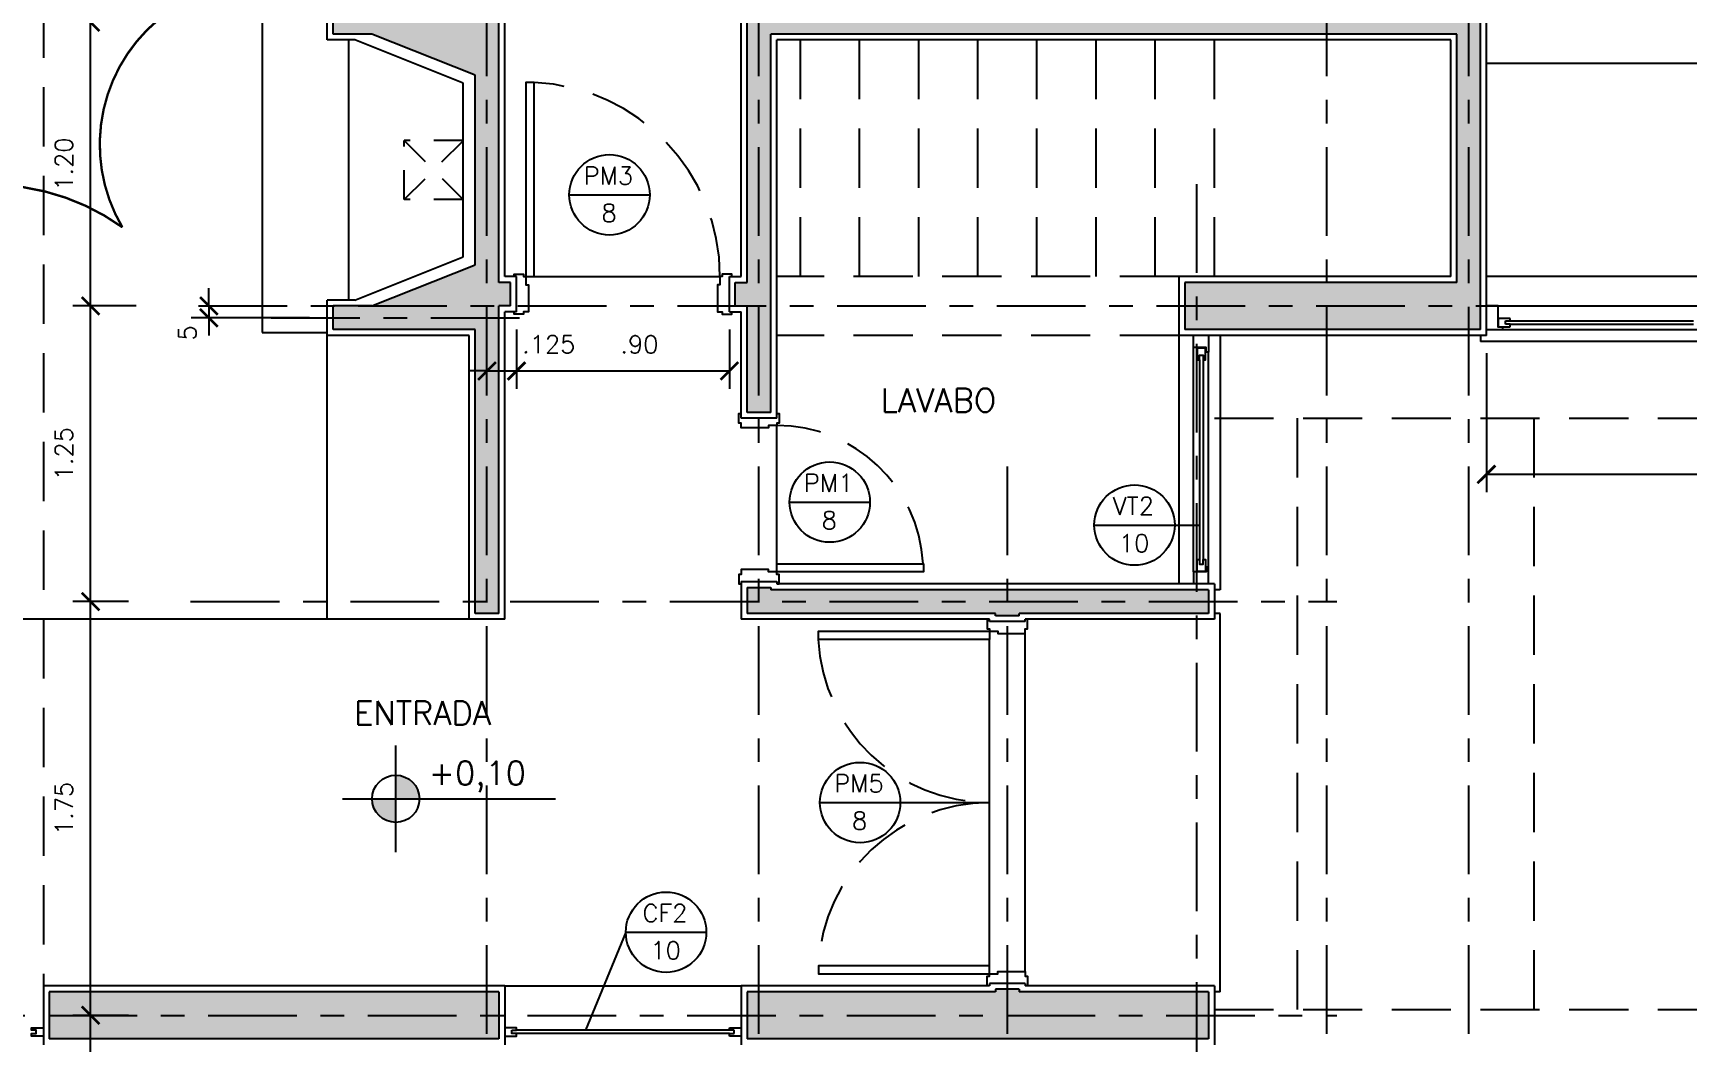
# Model space of a CAD drawing. Header units: millimetres. Extents: x 90.4 to 130, y 123.7 to 148.
# Drawn here: x 111.23 to 118.22, y 128.07 to 132.34 of the extents above; entities that cross this region are included whole.
import ezdxf

# ---------------------------------------------------------------- set-up
doc = ezdxf.new("R2010")
doc.units = ezdxf.units.MM
doc.linetypes.add('CENTER', pattern=[0.6, 0.375, -0.075, 0.075, -0.075])
doc.linetypes.add('HIDDEN', pattern=[0.375, 0.25, -0.125])
for name, color, linetype in [('ALV', 5, 'Continuous'), ('CAIX', 2, 'Continuous'), ('CAIXN', 7, 'Continuous'), ('COTAS', 1, 'Continuous'), ('EIXOS', 141, 'CENTER'), ('LAREIRA', 7, 'Continuous'), ('LPROJ', 7, 'HIDDEN'), ('LVISTA02', 1, 'Continuous'), ('NOTAS', 2, 'Continuous'), ('REVEST', 2, 'Continuous'), ('SOLID', 8, 'Continuous'), ('TEXT', 3, 'Continuous')]:
    doc.layers.add(name, color=color, linetype=linetype)
doc.styles.add('60-50', font='romans.shx', dxfattribs={"height": 0.075})
doc.styles.add('80-50', font='romans.shx', dxfattribs={"height": 0.1})
doc.dimstyles.new('50', dxfattribs={"dimtxt": 0.1, "dimasz": 2.5, "dimexe": 1.25, "dimexo": 0.625, "dimgap": 0.075, "dimtad": 1, "dimzin": 0, "dimdsep": 46, "dimtxsty": '60-50', "dimcen": 2.5, "dimclrt": 3, "dimadec": 0, "dimazin": 0, "dimtfac": 1, "dimtmove": 0, "dimatfit": 3, "dimfxl": 1, "dimarcsym": 0})

# ---------------------------------------------------------------- blocks, each defined once
blk = doc.blocks.new('*D2')
at = {"color": 0, "linetype": 'ByBlock'}
blk.add_arc((127.5736, 124.9121), 0.8388, 95.12499, 174.87501, dxfattribs=at)
for points in [[(127.4982, 125.76), (127.4993, 125.735), (127.5736, 125.7509)], [(126.7507, 124.9865), (126.7258, 124.9876), (126.7349, 124.9121)]]:
    blk.add_solid(points, dxfattribs=at)
at = {"layer": 'DEFPOINTS', "color": 0, "linetype": 'ByBlock'}
for p in [(127.5736, 134.7621), (127.1543, 125.6385), (127.5736, 125.0621), (95.9737, 124.9121), (127.5736, 124.9121)]:
    blk.add_point(p, dxfattribs=at)
at = {"color": 3, "linetype": 'ByBlock', "insert": (126.901, 125.5847), "char_height": 0.075, "attachment_point": 5, "rotation": 45, "style": '60-50'}
blk.add_mtext('90.00°', dxfattribs=at)
blk = doc.blocks.new('_ARCHTICK')
at = {"color": 0, "linetype": 'ByBlock', "const_width": 0.15}
blk.add_lwpolyline([(-0.5, -0.5), (0.5, 0.5)], dxfattribs=at)
blk = doc.blocks.new('*D38')
at = {"color": 0, "linetype": 'ByBlock'}
for p, q in [((111.8212, 128.1871), (111.5865, 128.1871)), ((111.6615, 124.9121), (111.6615, 128.1871)), ((111.8212, 124.9121), (111.5865, 124.9121))]:
    blk.add_line(p, q, dxfattribs=at)
at = {"layer": 'DEFPOINTS', "color": 0, "linetype": 'ByBlock'}
for p in [(111.6615, 128.1871), (111.8962, 128.1871), (111.8962, 124.9121)]:
    blk.add_point(p, dxfattribs=at)
at = {"color": 0, "linetype": 'ByBlock', "xscale": 0.075, "yscale": 0.075, "zscale": 0.075}
for p, rotation in [((111.6615, 128.1871), 90), ((111.6615, 124.9121), 270)]:
    blk.add_blockref('_ARCHTICK', p, dxfattribs=dict(at, rotation=rotation))
at = {"color": 3, "linetype": 'ByBlock', "insert": (111.549, 126.5496), "char_height": 0.075, "attachment_point": 5, "rotation": 90, "style": '60-50'}
blk.add_mtext('3.275', dxfattribs=at)
blk = doc.blocks.new('*D39')
at = {"color": 0, "linetype": 'ByBlock'}
for p, q in [((111.8212, 129.9371), (111.5865, 129.9371)), ((111.6615, 128.1871), (111.6615, 129.9371))]:
    blk.add_line(p, q, dxfattribs=at)
at = {"layer": 'DEFPOINTS', "color": 0, "linetype": 'ByBlock'}
for p in [(111.6615, 129.9371), (111.8962, 129.9371), (111.8962, 128.1871)]:
    blk.add_point(p, dxfattribs=at)
at = {"color": 0, "linetype": 'ByBlock', "xscale": 0.075, "yscale": 0.075, "zscale": 0.075}
for p, rotation in [((111.6615, 129.9371), 90), ((111.6615, 128.1871), 270)]:
    blk.add_blockref('_ARCHTICK', p, dxfattribs=dict(at, rotation=rotation))
at = {"color": 3, "linetype": 'ByBlock', "insert": (111.549, 129.0621), "char_height": 0.075, "attachment_point": 5, "rotation": 90, "style": '60-50'}
blk.add_mtext('1.75', dxfattribs=at)
blk = doc.blocks.new('*D40')
at = {"color": 0, "linetype": 'ByBlock'}
for p, q in [((111.8537, 131.1871), (111.5865, 131.1871)), ((111.6615, 129.9371), (111.6615, 131.1871))]:
    blk.add_line(p, q, dxfattribs=at)
at = {"layer": 'DEFPOINTS', "color": 0, "linetype": 'ByBlock'}
for p in [(111.6615, 131.1871), (111.9287, 131.1871), (111.8962, 129.9371)]:
    blk.add_point(p, dxfattribs=at)
at = {"color": 0, "linetype": 'ByBlock', "xscale": 0.075, "yscale": 0.075, "zscale": 0.075}
for p, rotation in [((111.6615, 131.1871), 90), ((111.6615, 129.9371), 270)]:
    blk.add_blockref('_ARCHTICK', p, dxfattribs=dict(at, rotation=rotation))
at = {"color": 3, "linetype": 'ByBlock', "insert": (111.549, 130.5621), "char_height": 0.075, "attachment_point": 5, "rotation": 90, "style": '60-50'}
blk.add_mtext('1.25', dxfattribs=at)
blk = doc.blocks.new('*D41')
at = {"color": 0, "linetype": 'ByBlock'}
for p, q in [((111.8537, 132.3871), (111.5865, 132.3871)), ((111.6615, 131.1871), (111.6615, 132.3871))]:
    blk.add_line(p, q, dxfattribs=at)
at = {"layer": 'DEFPOINTS', "color": 0, "linetype": 'ByBlock'}
for p in [(111.6615, 132.3871), (111.9287, 132.3871), (111.9287, 131.1871)]:
    blk.add_point(p, dxfattribs=at)
at = {"color": 0, "linetype": 'ByBlock', "xscale": 0.075, "yscale": 0.075, "zscale": 0.075}
for p, rotation in [((111.6615, 132.3871), 90), ((111.6615, 131.1871), 270)]:
    blk.add_blockref('_ARCHTICK', p, dxfattribs=dict(at, rotation=rotation))
at = {"color": 3, "linetype": 'ByBlock', "insert": (111.549, 131.7871), "char_height": 0.075, "attachment_point": 5, "rotation": 90, "style": '60-50'}
blk.add_mtext('1.20', dxfattribs=at)
blk = doc.blocks.new('*D70')
at = {"color": 0, "linetype": 'ByBlock'}
for p, q in [((111.9732, 131.1871), (111.9732, 131.2621)), ((111.9732, 131.1871), (111.9732, 131.1371)), ((111.9732, 131.1871), (111.9732, 131.1371)), ((112.3986, 131.1371), (111.8982, 131.1371)), ((111.9732, 131.1371), (111.9732, 131.0621))]:
    blk.add_line(p, q, dxfattribs=at)
at = {"layer": 'DEFPOINTS', "color": 0, "linetype": 'ByBlock'}
for p in [(111.9732, 131.1871), (111.9732, 131.1371), (112.4736, 131.1371)]:
    blk.add_point(p, dxfattribs=at)
at = {"color": 0, "linetype": 'ByBlock', "xscale": 0.075, "yscale": 0.075, "zscale": 0.075}
for p, rotation in [((111.9732, 131.1871), 270), ((111.9732, 131.1371), 90)]:
    blk.add_blockref('_ARCHTICK', p, dxfattribs=dict(at, rotation=rotation))
at = {"color": 3, "linetype": 'ByBlock', "insert": (111.8826, 131.073), "char_height": 0.075, "attachment_point": 5, "rotation": 90, "style": '60-50'}
blk.add_mtext('5', dxfattribs=at)
blk = doc.blocks.new('*D134')
at = {"color": 0, "linetype": 'ByBlock'}
for p, q in [((113.2736, 131.0871), (113.2736, 130.8372)), ((113.1486, 130.9122), (113.0736, 130.9122)), ((113.1486, 130.9122), (113.2736, 130.9122)), ((113.2736, 130.9122), (113.3486, 130.9122))]:
    blk.add_line(p, q, dxfattribs=at)
at = {"layer": 'DEFPOINTS', "color": 0, "linetype": 'ByBlock'}
for p in [(113.2736, 131.1621), (113.1486, 130.9122), (113.2736, 130.9122)]:
    blk.add_point(p, dxfattribs=at)
at = {"color": 0, "linetype": 'ByBlock', "xscale": 0.075, "yscale": 0.075, "zscale": 0.075}
blk.add_blockref('_ARCHTICK', (113.1486, 130.9122), dxfattribs=at)
at = {"color": 0, "linetype": 'ByBlock', "xscale": 0.075, "yscale": 0.075, "zscale": 0.075, "rotation": 180}
blk.add_blockref('_ARCHTICK', (113.2736, 130.9122), dxfattribs=at)
at = {"color": 3, "linetype": 'ByBlock', "insert": (113.4099, 131.0252), "char_height": 0.075, "attachment_point": 5, "style": '60-50'}
blk.add_mtext('.125', dxfattribs=at)
blk = doc.blocks.new('*D135')
at = {"color": 0, "linetype": 'ByBlock'}
for p, q in [((114.1736, 131.0871), (114.1736, 130.8372)), ((113.2736, 130.9122), (114.1736, 130.9122))]:
    blk.add_line(p, q, dxfattribs=at)
at = {"layer": 'DEFPOINTS', "color": 0, "linetype": 'ByBlock'}
for p in [(113.2736, 131.1621), (114.1736, 131.1621), (114.1736, 130.9122)]:
    blk.add_point(p, dxfattribs=at)
at = {"color": 0, "linetype": 'ByBlock', "xscale": 0.075, "yscale": 0.075, "zscale": 0.075, "rotation": 180}
blk.add_blockref('_ARCHTICK', (113.2736, 130.9122), dxfattribs=at)
at = {"color": 0, "linetype": 'ByBlock', "xscale": 0.075, "yscale": 0.075, "zscale": 0.075}
blk.add_blockref('_ARCHTICK', (114.1736, 130.9122), dxfattribs=at)
at = {"color": 3, "linetype": 'ByBlock', "insert": (113.793, 131.0247), "char_height": 0.075, "attachment_point": 5, "style": '60-50'}
blk.add_mtext('.90', dxfattribs=at)
blk = doc.blocks.new('*D137')
at = {"color": 0, "linetype": 'ByBlock'}
for p, q in [((117.3736, 130.9871), (117.3736, 130.4)), ((120.0236, 130.475), (117.3736, 130.475))]:
    blk.add_line(p, q, dxfattribs=at)
at = {"layer": 'DEFPOINTS', "color": 0, "linetype": 'ByBlock'}
for p in [(117.3736, 131.0621), (120.0236, 131.0621), (117.3736, 130.475)]:
    blk.add_point(p, dxfattribs=at)
at = {"color": 0, "linetype": 'ByBlock', "xscale": 0.075, "yscale": 0.075, "zscale": 0.075, "rotation": 180}
blk.add_blockref('_ARCHTICK', (117.3736, 130.475), dxfattribs=at)
at = {"color": 0, "linetype": 'ByBlock', "xscale": 0.075, "yscale": 0.075, "zscale": 0.075}
blk.add_blockref('_ARCHTICK', (120.0236, 130.475), dxfattribs=at)
at = {"color": 3, "linetype": 'ByBlock', "insert": (118.6986, 130.5875), "char_height": 0.075, "attachment_point": 5, "style": '60-50'}
blk.add_mtext('2.65', dxfattribs=at)

msp = doc.modelspace()

# ---------------------------------------------------------------- hatches: boundary and pattern name
at = {"layer": 'NOTAS'}
h = msp.add_hatch(color=1, dxfattribs=at)
h.paths.add_polyline_path([(112.7633, 129.0028), (112.7633, 129.1028), (112.6633, 129.1028, 0.414214)])
h.paths.add_polyline_path([(112.7633, 129.2028), (112.7633, 129.1028), (112.8633, 129.1028, 0.414214)])
at = {"layer": 'SOLID'}
h = msp.add_hatch(color=256, dxfattribs=at)
h.paths.add_polyline_path([(113.1986, 138.6371), (113.1986, 138.7371), (111.2986, 138.7371), (111.2986, 138.6371)])
h.paths.add_polyline_path([(111.2986, 134.7371), (111.2986, 134.6371), (113.0986, 134.6371), (113.0986, 134.5871), (113.1986, 134.5871), (113.1986, 134.6371), (114.2486, 134.6371), (114.2486, 134.5871), (114.3486, 134.5871), (114.3486, 134.7371)])
h.paths.add_polyline_path([(113.0986, 132.1626), (113.0986, 131.3616), (112.6624, 131.1871), (112.4986, 131.1871), (112.4986, 131.0871), (113.0986, 131.0871), (113.0986, 129.8871), (113.1986, 129.8871), (113.1986, 131.1871), (113.2486, 131.1871), (113.2486, 131.2871), (113.1986, 131.2871), (113.1986, 133.6371), (113.0986, 133.6371), (113.0986, 132.4371), (112.4986, 132.4371), (112.4986, 132.3371), (112.6624, 132.3371)])
h.paths.add_polyline_path([(111.2986, 128.2871), (111.2986, 128.0871), (113.1986, 128.0871), (113.1986, 128.2871)])
h.paths.add_polyline_path([(114.2486, 128.2871), (114.2486, 128.0871), (116.1986, 128.0871), (116.1986, 128.2871), (115.3986, 128.2871), (115.3986, 128.2971), (115.2986, 128.2971), (115.2986, 128.2871)])
h.paths.add_polyline_path([(114.3486, 129.9871), (114.3486, 129.9971), (114.2486, 129.9971), (114.2486, 129.8871), (115.2986, 129.8871), (115.2986, 129.8771), (115.3986, 129.8771), (115.3986, 129.8871), (116.1986, 129.8871), (116.1986, 129.9871)])
h.paths.add_polyline_path([(116.0986, 131.2871), (116.0986, 131.0871), (117.3486, 131.0871), (117.3486, 132.4371), (116.7486, 132.4371), (116.7486, 133.4871), (120.3286, 133.4871), (120.3286, 133.5871), (120.1486, 133.5871), (120.1486, 133.6371), (120.0486, 133.6371), (120.0486, 133.5871), (117.3486, 133.5871), (117.3486, 133.6371), (117.2486, 133.6371), (117.2486, 133.5871), (114.3486, 133.5871), (114.3486, 133.6371), (114.2486, 133.6371), (114.2486, 133.4871), (116.6486, 133.4871), (116.6486, 132.4371), (114.2486, 132.4371), (114.2486, 131.2871), (114.1986, 131.2871), (114.1986, 131.1871), (114.2486, 131.1871), (114.2486, 130.7371), (114.3486, 130.7371), (114.3486, 132.3371), (117.2486, 132.3371), (117.2486, 131.2871)])
h.paths.add_polyline_path([(117.3486, 138.7696), (117.2486, 138.7696), (117.2486, 134.5871), (117.3486, 134.5871)])
h.paths.add_polyline_path([(117.3486, 140.2371), (117.2486, 140.2371), (117.2486, 139.7196), (117.3486, 139.7196)])

# ---------------------------------------------------------------- linework, layer by layer
at = {"layer": 'ALV'}
for p, q in [((113.1986, 131.2871), (113.1986, 133.6371)), ((112.4986, 132.3371), (112.4986, 132.4371)), ((114.2486, 131.2871), (114.2486, 132.4371)), ((117.3486, 131.0871), (117.3486, 132.4371)), ((112.6624, 132.3371), (112.4986, 132.3371)), ((113.0986, 132.1626), (112.6624, 132.3371)), ((114.3486, 130.7371), (114.3486, 132.3371)), ((117.2486, 132.3371), (114.3486, 132.3371)), ((117.2486, 131.2871), (117.2486, 132.3371)), ((113.0986, 131.3616), (113.0986, 132.1626)), ((112.6624, 131.1871), (113.0986, 131.3616)), ((113.2486, 131.2871), (113.1986, 131.2871)), ((113.2486, 131.1871), (113.2486, 131.2871)), ((114.1986, 131.1871), (114.1986, 131.2871)), ((114.1986, 131.2871), (114.2486, 131.2871)), ((117.2486, 131.2871), (116.0986, 131.2871)), ((116.0986, 131.2871), (116.0986, 131.0871)), ((112.6624, 131.1871), (112.4986, 131.1871)), ((112.4986, 131.0871), (112.4986, 131.1871)), ((113.1986, 129.8871), (113.1986, 131.1871)), ((113.2486, 131.1871), (113.1986, 131.1871)), ((114.1986, 131.1871), (114.2486, 131.1871)), ((114.2486, 130.7371), (114.2486, 131.1871)), ((113.0986, 131.0871), (112.4986, 131.0871)), ((113.0986, 129.8871), (113.0986, 131.0871)), ((117.3486, 131.0871), (116.0986, 131.0871)), ((114.3486, 130.7371), (114.2486, 130.7371)), ((114.2486, 129.9971), (114.2486, 129.8871)), ((114.2486, 129.9971), (114.3486, 129.9971)), ((114.3486, 129.9971), (114.3486, 129.9871)), ((116.1986, 129.9871), (114.3486, 129.9871)), ((116.1986, 129.9871), (116.1986, 129.8871)), ((113.1986, 129.8871), (113.0986, 129.8871)), ((115.2986, 129.8871), (114.2486, 129.8871)), ((115.2986, 129.8771), (115.2986, 129.8871)), ((115.3986, 129.8771), (115.2986, 129.8771)), ((116.1986, 129.8871), (115.3986, 129.8871)), ((115.3986, 129.8771), (115.3986, 129.8871)), ((111.2986, 128.2871), (111.2986, 128.0871)), ((113.1986, 128.2871), (111.2986, 128.2871)), ((113.1986, 128.2871), (113.1986, 128.0871)), ((114.2486, 128.2871), (114.2486, 128.0871)), ((115.2986, 128.2871), (114.2486, 128.2871)), ((115.3986, 128.2971), (115.2986, 128.2971)), ((115.2986, 128.2971), (115.2986, 128.2871)), ((115.3986, 128.2971), (115.3986, 128.2871)), ((116.1986, 128.2871), (115.3986, 128.2871)), ((116.1986, 128.2871), (116.1986, 128.0871)), ((113.1986, 128.0871), (111.2986, 128.0871)), ((116.1986, 128.0871), (114.2486, 128.0871))]:
    msp.add_line(p, q, dxfattribs=at)
at = {"layer": 'CAIX', "color": 1}
for p, q in [((117.4236, 131.1871), (119.9736, 131.1871)), ((117.4436, 131.0871), (119.9536, 131.0871)), ((116.1359, 130.0621), (116.1359, 131.0121)), ((116.1986, 130.0821), (116.1986, 130.9921))]:
    msp.add_line(p, q, dxfattribs=at)
at = {"layer": 'CAIX'}
for p, q in [((117.4736, 131.1346), (117.4236, 131.1346)), ((117.4236, 131.1346), (117.4236, 131.0996)), ((117.4236, 131.0996), (117.4736, 131.0996)), ((117.4536, 131.1096), (117.4536, 131.1246)), ((117.4536, 131.1246), (117.4736, 131.1246)), ((117.4736, 131.1096), (117.4536, 131.1096)), ((117.4736, 131.1246), (117.4736, 131.1346)), ((117.4736, 131.1246), (118.2486, 131.1246)), ((117.4736, 131.1096), (118.2486, 131.1096)), ((117.4736, 131.0996), (117.4736, 131.1096)), ((116.1611, 130.9594), (116.1611, 130.1148)), ((116.1761, 130.9594), (116.1761, 130.1148)), ((114.1736, 128.1246), (113.2736, 128.1246)), ((114.1736, 128.1096), (113.2736, 128.1096)), ((114.1736, 128.1346), (114.2236, 128.1346)), ((114.1736, 128.1246), (114.1736, 128.1346)), ((114.1936, 128.1246), (114.1736, 128.1246)), ((114.1736, 128.0996), (114.1736, 128.1096)), ((114.1736, 128.1096), (114.1936, 128.1096)), ((114.2236, 128.0996), (114.1736, 128.0996)), ((114.1936, 128.1096), (114.1936, 128.1246))]:
    msp.add_line(p, q, dxfattribs=at)
for points in [[(113.3136, 131.3121), (113.3486, 131.3121), (113.3486, 132.1321), (113.3136, 132.1321), (113.3136, 131.3121)], [(113.2636, 131.3121), (113.2636, 131.3221), (113.3036, 131.3221), (113.3036, 131.3121), (113.3136, 131.3121), (113.3136, 131.2771), (113.3236, 131.2771), (113.3236, 131.1621), (113.3036, 131.1621), (113.3036, 131.1521), (113.2636, 131.1521), (113.2636, 131.1621)], [(114.1836, 131.3121), (114.1836, 131.3221), (114.1436, 131.3221), (114.1436, 131.3121), (114.1336, 131.3121), (114.1336, 131.2771), (114.1236, 131.2771), (114.1236, 131.1621), (114.1436, 131.1621), (114.1436, 131.1521), (114.1836, 131.1521), (114.1836, 131.1621)], [(117.3736, 131.0871), (117.4436, 131.0871), (117.4436, 131.0971), (117.4236, 131.0971), (117.4236, 131.1871), (117.3736, 131.1871)], [(116.1986, 131.0621), (116.1986, 130.9921), (116.1886, 130.9921), (116.1886, 131.0121), (116.1359, 131.0121), (116.1359, 131.0621)], [(114.3736, 130.7321), (114.3836, 130.7321), (114.3836, 130.6921), (114.3736, 130.6921), (114.3736, 130.6821), (114.3386, 130.6821), (114.3386, 130.6721), (114.2236, 130.6721), (114.2236, 130.6921), (114.2136, 130.6921), (114.2136, 130.7321), (114.2236, 130.7321)], [(114.3736, 130.0121), (114.3836, 130.0121), (114.3836, 130.0521), (114.3736, 130.0521), (114.3736, 130.0621), (114.3386, 130.0621), (114.3386, 130.0721), (114.2236, 130.0721), (114.2236, 130.0521), (114.2136, 130.0521), (114.2136, 130.0121), (114.2236, 130.0121)], [(114.3736, 130.0621), (114.3736, 130.0971), (114.9945, 130.0971), (114.9945, 130.0621), (114.3736, 130.0621)], [(116.1986, 130.0121), (116.1986, 130.0821), (116.1886, 130.0821), (116.1886, 130.0621), (116.1359, 130.0621), (116.1359, 130.0121)], [(115.2736, 129.8621), (115.2636, 129.8621), (115.2636, 129.8221), (115.2736, 129.8221), (115.2736, 129.8121), (115.3086, 129.8121), (115.3086, 129.8021), (115.4236, 129.8021), (115.4236, 129.8221), (115.4336, 129.8221), (115.4336, 129.8621), (115.4236, 129.8621)], [(115.2736, 129.8121), (115.2736, 129.7771), (114.5495, 129.7771), (114.5495, 129.8121), (115.2736, 129.8121)], [(115.2736, 128.3621), (115.2736, 128.3971), (114.5495, 128.3971), (114.5495, 128.3621), (115.2736, 128.3621)], [(115.2736, 128.3121), (115.2636, 128.3121), (115.2636, 128.3521), (115.2736, 128.3521), (115.2736, 128.3621), (115.3086, 128.3621), (115.3086, 128.3721), (115.4236, 128.3721), (115.4236, 128.3521), (115.4336, 128.3521), (115.4336, 128.3121), (115.4236, 128.3121)]]:
    msp.add_lwpolyline(points, dxfattribs=at)
for points in [[(116.1511, 131.0094), (116.1511, 130.9594), (116.1611, 130.9594), (116.1611, 130.9794), (116.1761, 130.9794), (116.1761, 130.9594), (116.1861, 130.9594), (116.1861, 131.0094)], [(116.1511, 130.0648), (116.1511, 130.1148), (116.1611, 130.1148), (116.1611, 130.0948), (116.1761, 130.0948), (116.1761, 130.1148), (116.1861, 130.1148), (116.1861, 130.0648)], [(111.2736, 128.0996), (111.2236, 128.0996), (111.2236, 128.1096), (111.2436, 128.1096), (111.2436, 128.1246), (111.2236, 128.1246), (111.2236, 128.1346), (111.2736, 128.1346)], [(113.2536, 128.1246), (113.2736, 128.1246), (113.2736, 128.1346), (113.2236, 128.1346), (113.2236, 128.0996), (113.2736, 128.0996), (113.2736, 128.1096), (113.2536, 128.1096)]]:
    msp.add_lwpolyline(points, close=True, dxfattribs=at)
at = {"layer": 'CAIX', "color": 8, "linetype": 'HIDDEN'}
for centre, radius, start, end in [((113.313, 131.3122), 0.8207, 359.99277, 87.50875), ((114.3736, 130.0621), 0.62, 3.23615, 90), ((115.2736, 129.8121), 0.725, 182.76707, 269.99997), ((115.2736, 128.3621), 0.725, 90.00003, 177.23293)]:
    msp.add_arc(centre, radius, start, end, dxfattribs=at)
at = {"layer": 'CAIXN', "color": 8, "ltscale": 0.5}
for p, q in [((113.4967, 131.6573), (113.8367, 131.6573)), ((114.4277, 130.3576), (114.7677, 130.3576)), ((115.716, 130.2606), (116.1611, 130.2606)), ((114.556, 129.0871), (115.2736, 129.0871)), ((113.7358, 128.5387), (113.5654, 128.1246)), ((113.7358, 128.5387), (114.0758, 128.5387))]:
    msp.add_line(p, q, dxfattribs=at)
for centre in [(113.6667, 131.6573), (114.5977, 130.3576), (115.886, 130.2606), (114.726, 129.0871), (113.9058, 128.5387)]:
    msp.add_circle(centre, 0.17, dxfattribs=at)
at = {"layer": 'EIXOS'}
for p, q in [((117.2986, 127.4336), (117.2986, 140.9334)), ((114.2986, 127.4336), (114.2986, 135.2913)), ((113.1486, 127.4336), (113.1486, 134.3112)), ((116.6986, 127.4336), (116.6986, 134.2139)), ((116.1486, 131.7027), (116.1486, 127.4336)), ((111.9287, 131.1871), (123.1361, 131.1871)), ((112.2359, 131.1371), (113.3337, 131.1371)), ((115.3486, 127.4336), (115.3486, 130.5932)), ((111.8962, 129.9371), (116.7406, 129.9371)), ((101.8448, 128.1871), (116.7406, 128.1871))]:
    msp.add_line(p, q, dxfattribs=at)
at = {"layer": 'LAREIRA', "color": 1, "linetype": 'Continuous'}
for p, q in [((112.1986, 132.4496), (112.1986, 131.0746)), ((112.5653, 131.2121), (112.5653, 132.3121)), ((112.1986, 131.0746), (112.4736, 131.0746))]:
    msp.add_line(p, q, dxfattribs=at)
at = {"layer": 'LPROJ'}
for p, q in [((111.2736, 132.8621), (111.2736, 128.3121)), ((114.4736, 131.3121), (114.4736, 132.3121)), ((114.7236, 131.3121), (114.7236, 132.3121)), ((114.9736, 131.3121), (114.9736, 132.3121)), ((115.2236, 131.3121), (115.2236, 132.3121)), ((115.4736, 131.3121), (115.4736, 132.3121)), ((115.7236, 131.3121), (115.7236, 132.3121)), ((115.9736, 131.3121), (115.9736, 132.3121)), ((116.2236, 131.3121), (116.2236, 132.3121)), ((116.0736, 131.3121), (114.3736, 131.3121)), ((116.0736, 131.0621), (114.3736, 131.0621)), ((116.2236, 130.7121), (122.5736, 130.7121)), ((116.5736, 130.7121), (116.5736, 128.2121)), ((117.5736, 130.7121), (117.5736, 128.2121)), ((116.2236, 128.2121), (122.5736, 128.2121))]:
    msp.add_line(p, q, dxfattribs=at)
at = {"layer": 'LPROJ', "ltscale": 0.5}
for p, q in [((113.0486, 131.6371), (112.7986, 131.8871)), ((112.7986, 131.6371), (113.0486, 131.8871)), ((113.0486, 131.8871), (112.7986, 131.8871)), ((112.7986, 131.6371), (112.7986, 131.8871)), ((113.0486, 131.6371), (112.7986, 131.6371))]:
    msp.add_line(p, q, dxfattribs=at)
at = {"layer": 'LVISTA02'}
for p, q in [((119.3736, 132.2121), (117.3736, 132.2121)), ((113.3486, 131.3121), (114.1336, 131.3121)), ((120.0236, 131.3121), (117.3736, 131.3121)), ((112.4736, 129.8621), (112.4736, 131.0621)), ((116.0736, 131.0621), (116.0736, 130.0121)), ((116.2486, 131.0621), (116.2486, 129.9871)), ((117.3486, 131.0621), (117.3486, 131.0371)), ((120.0486, 131.0371), (117.3486, 131.0371)), ((114.3736, 130.0971), (114.3736, 130.6821)), ((116.2486, 129.9871), (116.2236, 129.9871)), ((112.4736, 129.8621), (110.0736, 129.8621)), ((113.0736, 129.8621), (112.4736, 129.8621)), ((116.2486, 129.8871), (116.2236, 129.8871)), ((116.2486, 128.2871), (116.2486, 129.8871)), ((115.2736, 128.3971), (115.2736, 129.7771)), ((115.4236, 128.3721), (115.4236, 129.8021)), ((113.2236, 128.3121), (114.2236, 128.3121)), ((116.2486, 128.2871), (116.2236, 128.2871))]:
    msp.add_line(p, q, dxfattribs=at)
at = {"layer": 'NOTAS', "color": 1}
for p, q in [((112.7633, 128.8778), (112.7633, 129.3278)), ((112.5383, 129.1028), (113.4378, 129.1028))]:
    msp.add_line(p, q, dxfattribs=at)
at = {"layer": 'NOTAS', "color": 211, "const_width": 0.01}
msp.add_lwpolyline([(109.9558, 133.9343, 0.5598), (111.051, 133.82, 0.877239), (111.5659, 133.6893, 0.620366), (111.7784, 133.2892, 0.485667), (111.865, 132.4703, 0.421671), (111.6075, 131.5201, 0.345312), (110.4288, 131.4706, 0.288463), (109.3781, 131.8888, 0.776724), (108.1863, 131.8761, 0.965528), (107.5524, 131.8508, 0.293127), (106.6812, 131.7459, 0.527158), (105.4478, 131.8508, 0.707779), (104.0196, 131.3414, 0.218483), (101.9469, 132.4616, 0.44434), (102.5035, 133.9078, 0.83214), (104.4335, 134.6506, 0.643078), (105.8238, 134.5516, 0.755383), (106.5201, 133.8197, 0.505101), (107.7679, 133.5938, 0.482834), (108.844, 133.7655, 0.311498)], format="xyb", close=True, dxfattribs=at)
at = {"layer": 'NOTAS', "color": 2, "ltscale": 0.5}
msp.add_circle((112.7633, 129.1028), 0.1, dxfattribs=at)
at = {"layer": 'REVEST'}
for p, q in [((113.2236, 131.3121), (113.2236, 133.6621)), ((112.4736, 132.3121), (112.4736, 132.4621)), ((114.2236, 131.3121), (114.2236, 132.4621)), ((117.3736, 131.0621), (117.3736, 132.4621)), ((112.5903, 132.3121), (112.4736, 132.3121)), ((113.0486, 132.1288), (112.5903, 132.3121)), ((117.2236, 132.3121), (114.3736, 132.3121)), ((114.3736, 130.7121), (114.3736, 132.3121)), ((117.2236, 131.3121), (117.2236, 132.3121)), ((113.0486, 131.3954), (113.0486, 132.1288)), ((112.5903, 131.2121), (113.0486, 131.3954)), ((113.2736, 131.3121), (113.2236, 131.3121)), ((113.2736, 131.1621), (113.2736, 131.3121)), ((114.1736, 131.1621), (114.1736, 131.3121)), ((114.1736, 131.3121), (114.2236, 131.3121)), ((117.2236, 131.3121), (116.0736, 131.3121)), ((116.0736, 131.3121), (116.0736, 131.0621)), ((112.5903, 131.2121), (112.4736, 131.2121)), ((112.4736, 131.0621), (112.4736, 131.2121)), ((113.2236, 129.8621), (113.2236, 131.1621)), ((113.2736, 131.1621), (113.2236, 131.1621)), ((114.1736, 131.1621), (114.2236, 131.1621)), ((114.2236, 130.7121), (114.2236, 131.1621)), ((113.0736, 131.0621), (112.4736, 131.0621)), ((113.0736, 129.8621), (113.0736, 131.0621)), ((117.3736, 131.0621), (116.0736, 131.0621)), ((114.3736, 130.7121), (114.2236, 130.7121)), ((114.2236, 130.0221), (114.2236, 129.8621)), ((114.2236, 130.0221), (114.3736, 130.0221)), ((114.3736, 130.0221), (114.3736, 130.0121)), ((116.2236, 130.0121), (114.3736, 130.0121)), ((116.2236, 130.0121), (116.2236, 129.8621)), ((113.2236, 129.8621), (113.0736, 129.8621)), ((115.2736, 129.8621), (114.2236, 129.8621)), ((115.2736, 129.8521), (115.2736, 129.8621)), ((115.4236, 129.8521), (115.2736, 129.8521)), ((116.2236, 129.8621), (115.4236, 129.8621)), ((115.4236, 129.8521), (115.4236, 129.8621)), ((113.2236, 128.3121), (111.2736, 128.3121)), ((111.2736, 128.3121), (111.2736, 128.0621)), ((113.2236, 128.3121), (113.2236, 128.0621)), ((114.2236, 128.3121), (114.2236, 128.0621)), ((115.2736, 128.3121), (114.2236, 128.3121)), ((115.4236, 128.3221), (115.2736, 128.3221)), ((115.2736, 128.3221), (115.2736, 128.3121)), ((115.4236, 128.3221), (115.4236, 128.3121)), ((116.2236, 128.3121), (115.4236, 128.3121)), ((116.2236, 128.3121), (116.2236, 128.0621))]:
    msp.add_line(p, q, dxfattribs=at)

# ---------------------------------------------------------------- texts
at = {"layer": 'CAIXN', "color": 2, "ltscale": 0.5, "char_height": 0.075, "attachment_point": 5, "style": '60-50'}
for s, insert in [('PM3', (113.6621, 131.7381)), ('8', (113.6649, 131.5804)), ('PM1', (114.5931, 130.4385)), ('8', (114.5959, 130.2808)), ('VT2', (115.8814, 130.3415)), ('10', (115.8842, 130.1838)), ('PM5', (114.7214, 129.168)), ('8', (114.7241, 129.0103)), ('CF2', (113.9012, 128.6196)), ('10', (113.904, 128.4619))]:
    msp.add_mtext(s, dxfattribs=dict(at, insert=insert))
at = {"layer": 'NOTAS', "color": 3, "style": '80-50'}
msp.add_text('+0,10', height=0.1, dxfattribs=at).set_placement((112.9024, 129.1619))
at = {"layer": 'TEXT', "style": '80-50'}
for s, p in [('LAVABO', (114.813, 130.7386)), ('ENTRADA', (112.5877, 129.4156))]:
    msp.add_text(s, height=0.1, dxfattribs=at).set_placement(p)

# ---------------------------------------------------------------- dimensions: what is measured, and where the dimension line sits
at = {"layer": 'COTAS'}
dim = msp.add_angular_dim_2l(base=(127.1543, 125.6385), line1=((127.5736, 125.0621), (127.5736, 134.7621)), line2=((127.5736, 124.9121), (95.9737, 124.9121)), dimstyle='50', override={"dimasz": 0.075, "dimexe": 0.075, "dimexo": 0.25, "dimzin": 4, "dimadec": 2, "dimazin": 1, "dimtmove": 2}, dxfattribs=at)
dim.commit()
dim.dimension.update_dxf_attribs({"geometry": '*D2', "text_midpoint": (126.901, 125.5847)})
for base, p1, p2, override, picture, middle in [((111.4732, 132.3871), (111.7403, 131.1871), (111.7403, 132.3871), {"dimasz": 0.075, "dimexe": 0.075, "dimexo": 0.075, "dimzin": 4, "dimblk1": 'ARCHTICK', "dimblk2": 'ARCHTICK', "dimsah": 1, "dimse1": 1, "dimtmove": 2}, '*D41', (111.3607, 131.7871)), ((111.4732, 131.1871), (111.7079, 129.9371), (111.7403, 131.1871), {"dimasz": 0.075, "dimexe": 0.075, "dimexo": 0.075, "dimzin": 4, "dimblk1": 'ARCHTICK', "dimblk2": 'ARCHTICK', "dimsah": 1, "dimse1": 1, "dimtmove": 2}, '*D40', (111.3607, 130.5621)), ((111.4732, 129.9371), (111.7079, 128.1871), (111.7079, 129.9371), {"dimasz": 0.075, "dimexe": 0.075, "dimexo": 0.075, "dimzin": 4, "dimblk1": 'ARCHTICK', "dimblk2": 'ARCHTICK', "dimsah": 1, "dimse1": 1, "dimtmove": 2}, '*D39', (111.3607, 129.0621)), ((111.4732, 128.1871), (111.7079, 124.9121), (111.7079, 128.1871), {"dimasz": 0.075, "dimexe": 0.075, "dimexo": 0.075, "dimdec": 3, "dimzin": 4, "dimblk1": 'ARCHTICK', "dimblk2": 'ARCHTICK', "dimsah": 1, "dimtmove": 2}, '*D38', (111.3607, 126.5496))]:
    dim = msp.add_linear_dim(base=base, p1=p1, p2=p2, angle=90, dimstyle='50', override=override, dxfattribs=at)
    dim.commit()
    dim.dimension.update_dxf_attribs({"geometry": picture, "text_midpoint": middle, "insert": (-0.1884, 0)})
dim = msp.add_linear_dim(base=(111.9732, 131.1371), p1=(111.9732, 131.1871), p2=(112.4736, 131.1371), angle=90, text='5', dimstyle='50', override={"dimasz": 0.075, "dimexe": 0.075, "dimexo": 0.075, "dimzin": 4, "dimblk1": 'ARCHTICK', "dimblk2": 'ARCHTICK', "dimsah": 1, "dimtmove": 2}, dxfattribs=at)
dim.commit()
dim.dimension.update_dxf_attribs({"geometry": '*D70', "text_midpoint": (111.8826, 131.073), "dimtype": 160})
for base, p1, p2, override, picture, middle in [((113.2736, 130.9122), (113.1486, 130.9122), (113.2736, 131.1621), {"dimasz": 0.075, "dimexe": 0.075, "dimexo": 0.075, "dimdec": 3, "dimzin": 4, "dimblk1": 'ARCHTICK', "dimblk2": 'ARCHTICK', "dimsah": 1, "dimse1": 1, "dimtofl": 0, "dimtmove": 2}, '*D134', (113.4099, 131.0252)), ((114.1736, 130.9122), (113.2736, 131.1621), (114.1736, 131.1621), {"dimasz": 0.075, "dimexe": 0.075, "dimexo": 0.075, "dimzin": 4, "dimblk1": 'ARCHTICK', "dimblk2": 'ARCHTICK', "dimsah": 1, "dimse1": 1, "dimtofl": 0, "dimtmove": 2}, '*D135', (113.793, 131.0247))]:
    dim = msp.add_linear_dim(base=base, p1=p1, p2=p2, dimstyle='50', override=override, dxfattribs=at)
    dim.commit()
    dim.dimension.update_dxf_attribs({"geometry": picture, "text_midpoint": middle, "dimtype": 160})
dim = msp.add_linear_dim(base=(117.3736, 130.475), p1=(120.0236, 131.0621), p2=(117.3736, 131.0621), dimstyle='50', override={"dimasz": 0.075, "dimexe": 0.075, "dimexo": 0.075, "dimzin": 4, "dimblk1": 'ARCHTICK', "dimblk2": 'ARCHTICK', "dimsah": 1, "dimse1": 1, "dimtofl": 0, "dimtmove": 2}, dxfattribs=at)
dim.commit()
dim.dimension.update_dxf_attribs({"geometry": '*D137', "text_midpoint": (118.6986, 130.5875)})

doc.saveas('drawing.dxf')
